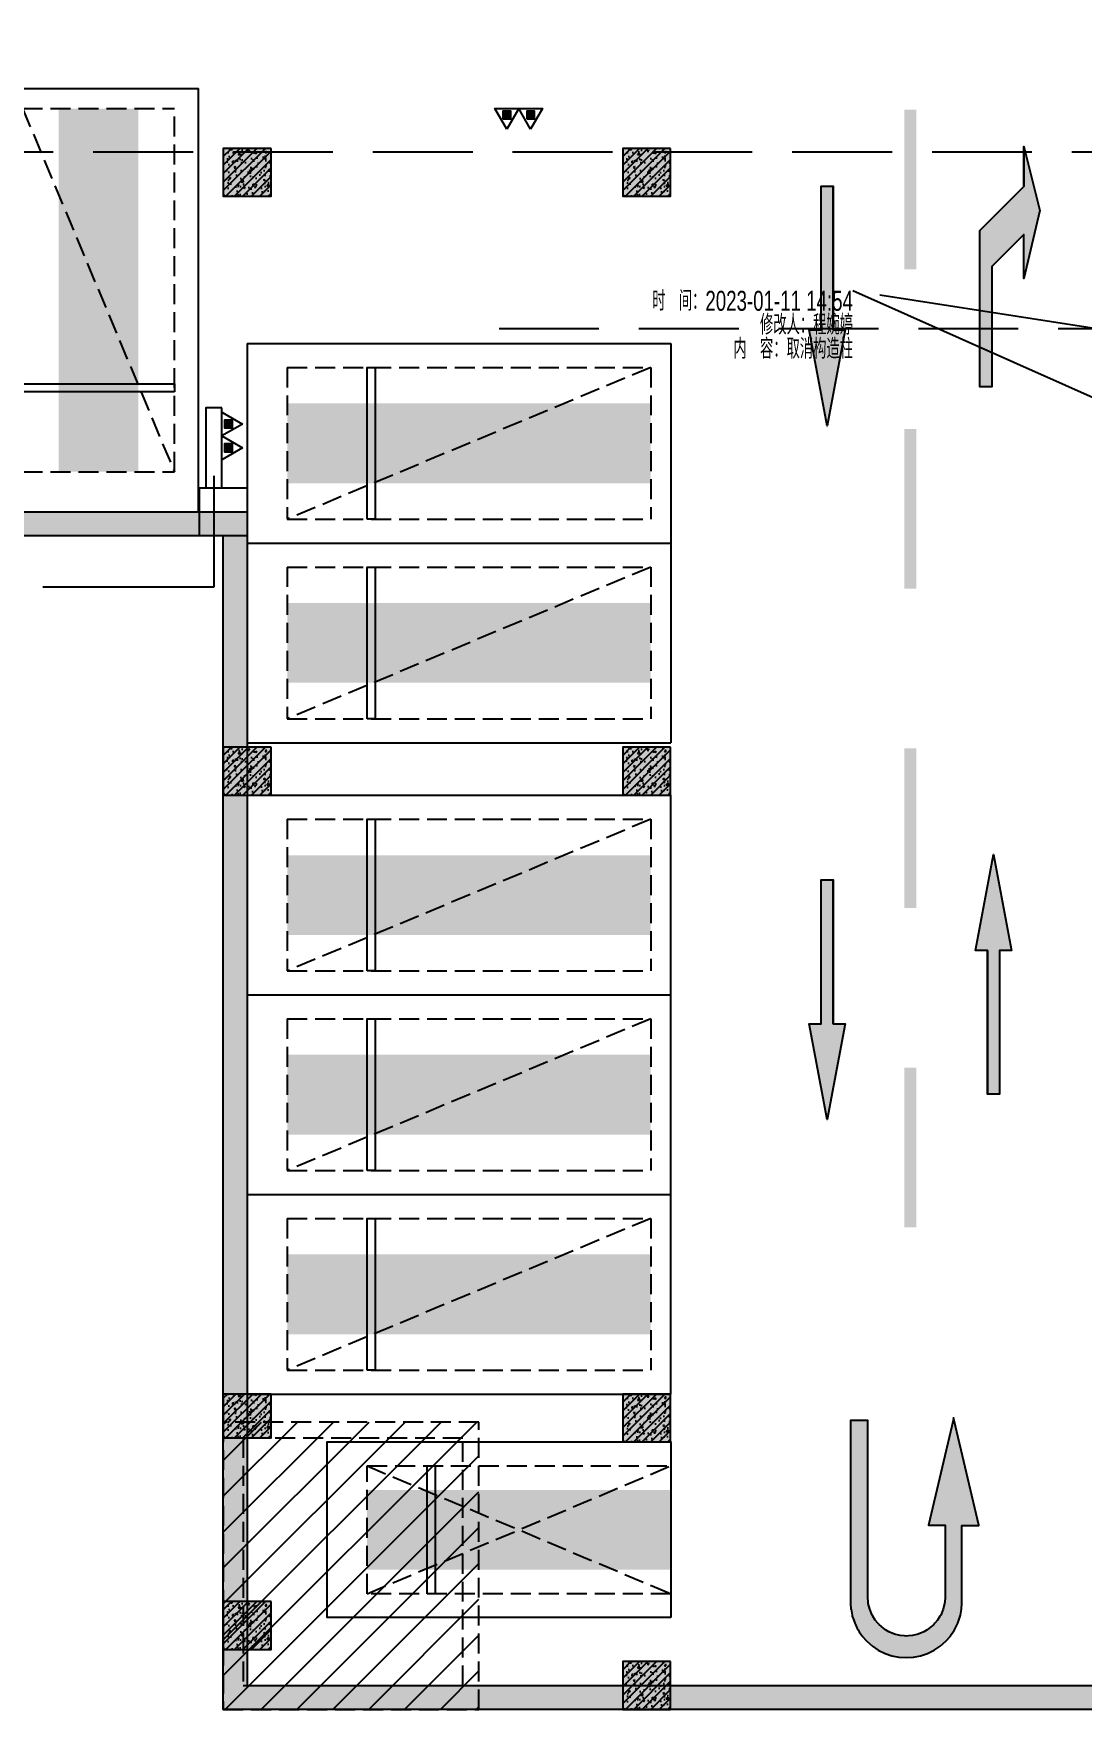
# Model space of a CAD drawing. Extents: x -1338203 to 1886333, y -783476 to 1038610.
# Drawn here: x 633641 to 646772, y 81646 to 102635 of the extents above; entities that cross this region are included whole.
import ezdxf

# ---------------------------------------------------------------- set-up
doc = ezdxf.new("R2010")
doc.units = 0
doc.header["$LTSCALE"] = 1000
doc.header["$MEASUREMENT"] = 0
for name, pattern in [('$2$DASH', [0.35, 0.25, -0.1]), ('A-001-平面B2$0$__DASH', [0.35, 0.25, -0.1]), ('A-001-平面参照B1$0$A-001-平面参照B1$0$DASH', [0.35, 0.25, -0.1]), ('DASH', [0.35, 0.25, -0.1])]:
    doc.linetypes.add(name, pattern=pattern)
for name, color, linetype in [('$0$DIM_SYMB', 3, 'Continuous'), ('A-001-平面参照B1$0$A-001-平面参照B1$0$0A-DETL-DAS', 9, 'A-001-平面参照B1$0$A-001-平面参照B1$0$DASH'), ('A-001-平面参照B1$0$A-001-平面参照B1$0$0A-DETL-HATH', 8, 'Continuous'), ('A-001-车位参照B1$0$A-001-车位参照B1$0$0A-P-PKNG-CAR(A)', 43, 'Continuous'), ('A-001-车位参照B1$0$A-001-车位参照B1$0$0A-P-PKNG-CAR(B)', 21, 'Continuous'), ('A-FIRE', 7, 'Continuous'), ('p-a-mini', 150, 'Continuous'), ('p-a-regular', 5, 'Continuous'), ('S001地下一墙柱$0$S001地下一墙柱$0$0S-CC-LINE', 52, 'Continuous'), ('S001地下一墙柱$0$S001地下一墙柱$0$0S-CW-HATCH', 251, 'Continuous'), ('S001地下一墙柱$0$S001地下一墙柱$0$0S-CW-HATCH-UP', 251, 'Continuous'), ('S001地下一墙柱$0$S001地下一墙柱$0$0S-CW-LINE', 72, 'Continuous'), ('中心线', 42, 'Continuous'), ('地面指向箭头', 7, 'Continuous'), ('负一层消火栓$0$0P-ACC-FH', 7, 'Continuous'), ('负一层消火栓$0$0P-DIM-FH', 3, 'Continuous'), ('负一层消火栓$0$0P-EQUIP-FH', 7, 'Continuous')]:
    doc.layers.add(name, color=color, linetype=linetype)
for name, color, linetype, plot in [('A-001-平面参照B1$0$A-001-平面参照B1$0$AAD-A-PROOF', 30, 'Continuous', False), ('A-14-平面B1$0$AAD-A-MODIFY_20230111', 201, 'Continuous', False), ('AAD-A-PROOF', 30, 'Continuous', False)]:
    doc.layers.add(name, color=color, linetype=linetype, plot=plot)
doc.styles.add('A-14-平面B1$0$AAD-TXT', font='aad-txt.shx', dxfattribs={"width": 0.7, "bigfont": 'aad-hztxt.shx'})

# ---------------------------------------------------------------- blocks, each defined once
blk = doc.blocks.new('A-001-平面参照B1')
at = {"layer": 'A-001-平面参照B1$0$A-001-平面参照B1$0$0A-DETL-HATH'}
h = blk.add_hatch(dxfattribs=at)
h.set_pattern_fill('ANSI31', color=256, scale=200)
h.set_pattern_definition([(45, (-766365.37, -306889.07), (-224.5064, 224.5064), [])])
h.paths.add_polyline_path([(-127149, -221644), (-130349, -221644), (-130349, -225243), (-127149, -225243)])
at = {"layer": 'A-001-平面参照B1$0$A-001-平面参照B1$0$0A-DETL-DAS'}
for points in [[(-127149, -221644), (-130349, -221644), (-130349, -225243), (-127149, -225243)], [(-127349, -221844), (-130099, -221844), (-130099, -224943), (-127349, -224943)]]:
    blk.add_lwpolyline(points, close=True, dxfattribs=at)
at = {"layer": 'A-001-平面参照B1$0$A-001-平面参照B1$0$AAD-A-PROOF', "ltscale": 0.002}
blk.add_lwpolyline([(-130649, -209943), (-130049, -209943), (-130049, -210543), (-130649, -210543)], close=True, dxfattribs=at)
blk = doc.blocks.new('S001地下一墙柱')
at = {"layer": 'S001地下一墙柱$0$S001地下一墙柱$0$0S-CW-HATCH', "ltscale": 0.002}
h = blk.add_hatch(color=256, dxfattribs=at)
h.dxf.hatch_style = 1
h.paths.add_polyline_path([(-118549, -225243), (-130349, -225243), (-130349, -210543), (-136949, -210543), (-136949, -188686), (-144059, -188686), (-144059, -177586), (-143759, -177586), (-143759, -188386), (-136649, -188386), (-136649, -210243), (-130049, -210243), (-130049, -224943), (-118549, -224943)])
at = {"layer": 'S001地下一墙柱$0$S001地下一墙柱$0$0S-CW-HATCH'}
h = blk.add_hatch(color=256, dxfattribs=at)
h.dxf.hatch_style = 1
h.paths.add_polyline_path([(-129749, -205693), (-130349, -205693), (-130349, -206293), (-129749, -206293)])
h = blk.add_hatch(color=256, dxfattribs=at)
h.dxf.hatch_style = 1
h.paths.add_polyline_path([(-124749, -205693), (-125349, -205693), (-125349, -206293), (-124749, -206293)])
h = blk.add_hatch(color=256, dxfattribs=at)
h.dxf.hatch_style = 1
h.paths.add_polyline_path([(-129749, -213193), (-130349, -213193), (-130349, -213793), (-129749, -213793)])
h = blk.add_hatch(color=256, dxfattribs=at)
h.dxf.hatch_style = 1
h.paths.add_polyline_path([(-124749, -213193), (-125349, -213193), (-125349, -213793), (-124749, -213793)])
h = blk.add_hatch(color=256, dxfattribs=at)
h.dxf.hatch_style = 1
h.paths.add_polyline_path([(-129749, -221293), (-130349, -221293), (-130349, -221843), (-129749, -221843)])
h = blk.add_hatch(color=256, dxfattribs=at)
h.dxf.hatch_style = 1
h.paths.add_polyline_path([(-124749, -221293), (-125349, -221293), (-125349, -221893), (-124749, -221893)])
h = blk.add_hatch(color=256, dxfattribs=at)
h.dxf.hatch_style = 1
h.paths.add_polyline_path([(-129749, -223893), (-130349, -223893), (-130349, -224493), (-129749, -224493)])
h = blk.add_hatch(color=256, dxfattribs=at)
h.dxf.hatch_style = 1
h.paths.add_polyline_path([(-124749, -224643), (-125349, -224643), (-125349, -225243), (-124749, -225243)])
at = {"layer": 'S001地下一墙柱$0$S001地下一墙柱$0$0S-CW-HATCH-UP', "ltscale": 0.002}
h = blk.add_hatch(dxfattribs=at)
h.set_pattern_fill('钢筋混凝土', color=256, scale=30)
h.set_pattern_definition([(45, (-766365.37, -306889.07), (-53.033009, 53.033009), []), (50, (-766365.37, -306889.07), (215.178055, -18.82564), [22.5, -247.5]), (355, (-766365.37, -306889.07), (-41.6254, 225.65764), [18, -198]), (100.4514, (-766347.44, -306890.64), (173.552815, 206.83186), [19.12206, -210.34263]), (46.1842, (-766365.37, -306829.07), (320.17231, -49.6557), [33.75, -371.25]), (96.6356, (-766338.7, -306833.2), (280.39881, 292.23536), [28.68309, -315.5139]), (351.1842, (-766365.37, -306829.07), (280.39858, 292.23558), [27, -297]), (21, (-766335.37, -306844.07), (179.072116, -120.785667), [22.5, -247.5]), (326, (-766335.37, -306844.07), (72.9946, 217.54501), [18, -198]), (71.4514, (-766320.44, -306854.14), (252.06679, 96.75915), [19.12206, -210.34263]), (37.5, (-766365.37, -306889.07), (3.647957, 99.868156), [0, -195.6, 0, -201, 0, -198.75]), (7.5, (-766365.37, -306889.07), (78.920861, 118.323514), [0, -114.6, 0, -191.1, 0, -75.75]), (327.5, (-766432.27, -306889.07), (160.146731, -6.766462), [0, -75, 0, -234, 0, -310.5]), (317.5, (-766462.27, -306889.07), (174.95585, 30.031495), [0, -97.5, 0, -155.4, 0, -220.5])])
h.paths.add_polyline_path([(-118549, -225243), (-130349, -225243), (-130349, -210543), (-136949, -210543), (-136949, -188686), (-144059, -188686), (-144059, -177586), (-143759, -177586), (-143759, -188386), (-136649, -188386), (-136649, -210243), (-130049, -210243), (-130049, -224943), (-118549, -224943)])
at = {"layer": 'S001地下一墙柱$0$S001地下一墙柱$0$0S-CW-HATCH-UP'}
h = blk.add_hatch(dxfattribs=at)
h.set_pattern_fill('钢筋混凝土', color=256, scale=30)
h.set_pattern_definition([(45, (-97538.034, -196741.76), (-53.03301, 53.03301), []), (50, (-97538.03, -196741.76), (215.1781, -18.8256), [22.5, -247.5]), (355, (-97538.03, -196741.76), (-41.6254, 225.6576), [18, -198]), (100.4514, (-97520.1, -196743.33), (173.5528, 206.8319), [19.122, -210.3426]), (46.1842, (-97538.03, -196681.76), (320.1723, -49.6557), [33.75, -371.25]), (96.6356, (-97511.35, -196685.9), (280.3988, 292.2354), [28.683, -315.514]), (351.1842, (-97538.03, -196681.76), (280.3986, 292.2356), [27, -297]), (21, (-97508.03, -196696.76), (179.0721, -120.7857), [22.5, -247.5]), (326, (-97508.03, -196696.76), (72.9946, 217.545), [18, -198]), (71.4514, (-97493.11, -196706.83), (252.0668, 96.7591), [19.122, -210.3426]), (37.5, (-97538.034, -196741.76), (3.64796, 99.86816), [0, -195.6, 0, -201, 0, -198.75]), (7.5, (-97538.03, -196741.76), (78.92086, 118.3235), [0, -114.6, 0, -191.1, 0, -75.75]), (327.5, (-97604.93, -196741.76), (160.14673, -6.76646), [0, -75, 0, -234, 0, -310.5]), (317.5, (-97634.93, -196741.76), (174.95585, 30.0315), [0, -97.5, 0, -155.4, 0, -220.5])])
h.paths.add_polyline_path([(-129749, -205693), (-130349, -205693), (-130349, -206293), (-129749, -206293)])
h = blk.add_hatch(dxfattribs=at)
h.set_pattern_fill('钢筋混凝土', color=256, scale=30)
h.set_pattern_definition([(45, (-92538.034, -196741.76), (-53.03301, 53.03301), []), (50, (-92538.03, -196741.76), (215.1781, -18.8256), [22.5, -247.5]), (355, (-92538.03, -196741.76), (-41.6254, 225.6576), [18, -198]), (100.4514, (-92520.1, -196743.33), (173.5528, 206.8319), [19.122, -210.3426]), (46.1842, (-92538.03, -196681.76), (320.1723, -49.6557), [33.75, -371.25]), (96.6356, (-92511.35, -196685.9), (280.3988, 292.2354), [28.683, -315.514]), (351.1842, (-92538.03, -196681.76), (280.3986, 292.2356), [27, -297]), (21, (-92508.03, -196696.76), (179.0721, -120.7857), [22.5, -247.5]), (326, (-92508.03, -196696.76), (72.9946, 217.545), [18, -198]), (71.4514, (-92493.11, -196706.83), (252.0668, 96.7591), [19.122, -210.3426]), (37.5, (-92538.034, -196741.76), (3.64796, 99.86816), [0, -195.6, 0, -201, 0, -198.75]), (7.5, (-92538.03, -196741.76), (78.92086, 118.3235), [0, -114.6, 0, -191.1, 0, -75.75]), (327.5, (-92604.93, -196741.76), (160.14673, -6.76646), [0, -75, 0, -234, 0, -310.5]), (317.5, (-92634.93, -196741.76), (174.95585, 30.0315), [0, -97.5, 0, -155.4, 0, -220.5])])
h.paths.add_polyline_path([(-124749, -205693), (-125349, -205693), (-125349, -206293), (-124749, -206293)])
h = blk.add_hatch(dxfattribs=at)
h.set_pattern_fill('钢筋混凝土', color=256, scale=30)
h.set_pattern_definition([(45, (-97538.034, -204241.76), (-53.03301, 53.03301), []), (50, (-97538.03, -204241.76), (215.1781, -18.8256), [22.5, -247.5]), (355, (-97538.03, -204241.76), (-41.6254, 225.6576), [18, -198]), (100.4514, (-97520.1, -204243.33), (173.5528, 206.8319), [19.122, -210.3426]), (46.1842, (-97538.03, -204181.76), (320.1723, -49.6557), [33.75, -371.25]), (96.6356, (-97511.35, -204185.9), (280.3988, 292.2354), [28.683, -315.514]), (351.1842, (-97538.03, -204181.76), (280.3986, 292.2356), [27, -297]), (21, (-97508.03, -204196.76), (179.0721, -120.7857), [22.5, -247.5]), (326, (-97508.03, -204196.76), (72.9946, 217.545), [18, -198]), (71.4514, (-97493.11, -204206.83), (252.0668, 96.7591), [19.122, -210.3426]), (37.5, (-97538.034, -204241.76), (3.64796, 99.86816), [0, -195.6, 0, -201, 0, -198.75]), (7.5, (-97538.03, -204241.76), (78.92086, 118.3235), [0, -114.6, 0, -191.1, 0, -75.75]), (327.5, (-97604.93, -204241.76), (160.14673, -6.76646), [0, -75, 0, -234, 0, -310.5]), (317.5, (-97634.93, -204241.76), (174.95585, 30.0315), [0, -97.5, 0, -155.4, 0, -220.5])])
h.paths.add_polyline_path([(-129749, -213193), (-130349, -213193), (-130349, -213793), (-129749, -213793)])
h = blk.add_hatch(dxfattribs=at)
h.set_pattern_fill('钢筋混凝土', color=256, scale=30)
h.set_pattern_definition([(45, (-92538.034, -204241.76), (-53.03301, 53.03301), []), (50, (-92538.03, -204241.76), (215.1781, -18.8256), [22.5, -247.5]), (355, (-92538.03, -204241.76), (-41.6254, 225.6576), [18, -198]), (100.4514, (-92520.1, -204243.33), (173.5528, 206.8319), [19.122, -210.3426]), (46.1842, (-92538.03, -204181.76), (320.1723, -49.6557), [33.75, -371.25]), (96.6356, (-92511.35, -204185.9), (280.3988, 292.2354), [28.683, -315.514]), (351.1842, (-92538.03, -204181.76), (280.3986, 292.2356), [27, -297]), (21, (-92508.03, -204196.76), (179.0721, -120.7857), [22.5, -247.5]), (326, (-92508.03, -204196.76), (72.9946, 217.545), [18, -198]), (71.4514, (-92493.11, -204206.83), (252.0668, 96.7591), [19.122, -210.3426]), (37.5, (-92538.034, -204241.76), (3.64796, 99.86816), [0, -195.6, 0, -201, 0, -198.75]), (7.5, (-92538.03, -204241.76), (78.92086, 118.3235), [0, -114.6, 0, -191.1, 0, -75.75]), (327.5, (-92604.93, -204241.76), (160.14673, -6.76646), [0, -75, 0, -234, 0, -310.5]), (317.5, (-92634.93, -204241.76), (174.95585, 30.0315), [0, -97.5, 0, -155.4, 0, -220.5])])
h.paths.add_polyline_path([(-124749, -213193), (-125349, -213193), (-125349, -213793), (-124749, -213793)])
h = blk.add_hatch(dxfattribs=at)
h.set_pattern_fill('钢筋混凝土', color=256, scale=30)
h.set_pattern_definition([(45, (-97538.034, -212291.76), (-53.03301, 53.03301), []), (50, (-97538.03, -212291.76), (215.1781, -18.8256), [22.5, -247.5]), (355, (-97538.03, -212291.76), (-41.6254, 225.6576), [18, -198]), (100.4514, (-97520.1, -212293.33), (173.5528, 206.8319), [19.122, -210.3426]), (46.1842, (-97538.03, -212231.76), (320.1723, -49.6557), [33.75, -371.25]), (96.6356, (-97511.35, -212235.9), (280.3988, 292.2354), [28.683, -315.514]), (351.1842, (-97538.03, -212231.76), (280.3986, 292.2356), [27, -297]), (21, (-97508.03, -212246.76), (179.0721, -120.7857), [22.5, -247.5]), (326, (-97508.03, -212246.76), (72.9946, 217.545), [18, -198]), (71.4514, (-97493.11, -212256.83), (252.0668, 96.7591), [19.122, -210.3426]), (37.5, (-97538.034, -212291.76), (3.64796, 99.86816), [0, -195.6, 0, -201, 0, -198.75]), (7.5, (-97538.03, -212291.76), (78.92086, 118.3235), [0, -114.6, 0, -191.1, 0, -75.75]), (327.5, (-97604.93, -212291.76), (160.14673, -6.76646), [0, -75, 0, -234, 0, -310.5]), (317.5, (-97634.93, -212291.76), (174.95585, 30.0315), [0, -97.5, 0, -155.4, 0, -220.5])])
h.paths.add_polyline_path([(-129749, -221293), (-130349, -221293), (-130349, -221843), (-129749, -221843)])
h = blk.add_hatch(dxfattribs=at)
h.set_pattern_fill('钢筋混凝土', color=256, scale=30)
h.set_pattern_definition([(45, (-92538.034, -212341.76), (-53.03301, 53.03301), []), (50, (-92538.03, -212341.76), (215.1781, -18.8256), [22.5, -247.5]), (355, (-92538.03, -212341.76), (-41.6254, 225.6576), [18, -198]), (100.4514, (-92520.1, -212343.33), (173.5528, 206.8319), [19.122, -210.3426]), (46.1842, (-92538.03, -212281.76), (320.1723, -49.6557), [33.75, -371.25]), (96.6356, (-92511.35, -212285.9), (280.3988, 292.2354), [28.683, -315.514]), (351.1842, (-92538.03, -212281.76), (280.3986, 292.2356), [27, -297]), (21, (-92508.03, -212296.76), (179.0721, -120.7857), [22.5, -247.5]), (326, (-92508.03, -212296.76), (72.9946, 217.545), [18, -198]), (71.4514, (-92493.11, -212306.83), (252.0668, 96.7591), [19.122, -210.3426]), (37.5, (-92538.034, -212341.76), (3.64796, 99.86816), [0, -195.6, 0, -201, 0, -198.75]), (7.5, (-92538.03, -212341.76), (78.92086, 118.3235), [0, -114.6, 0, -191.1, 0, -75.75]), (327.5, (-92604.93, -212341.76), (160.14673, -6.76646), [0, -75, 0, -234, 0, -310.5]), (317.5, (-92634.93, -212341.76), (174.95585, 30.0315), [0, -97.5, 0, -155.4, 0, -220.5])])
h.paths.add_polyline_path([(-124749, -221293), (-125349, -221293), (-125349, -221893), (-124749, -221893)])
h = blk.add_hatch(dxfattribs=at)
h.set_pattern_fill('钢筋混凝土', color=256, scale=30)
h.set_pattern_definition([(45, (-97538.034, -214941.52), (-53.03301, 53.03301), []), (50, (-97538.03, -214941.52), (215.1781, -18.8256), [22.5, -247.5]), (355, (-97538.03, -214941.52), (-41.6254, 225.6576), [18, -198]), (100.4514, (-97520.1, -214943.09), (173.5528, 206.8319), [19.122, -210.3426]), (46.1842, (-97538.03, -214881.52), (320.1723, -49.6557), [33.75, -371.25]), (96.6356, (-97511.35, -214885.65), (280.3988, 292.2354), [28.683, -315.514]), (351.1842, (-97538.03, -214881.52), (280.3986, 292.2356), [27, -297]), (21, (-97508.03, -214896.52), (179.0721, -120.7857), [22.5, -247.5]), (326, (-97508.03, -214896.52), (72.9946, 217.545), [18, -198]), (71.4514, (-97493.11, -214906.58), (252.0668, 96.7591), [19.122, -210.3426]), (37.5, (-97538.034, -214941.52), (3.64796, 99.86816), [0, -195.6, 0, -201, 0, -198.75]), (7.5, (-97538.03, -214941.52), (78.92086, 118.3235), [0, -114.6, 0, -191.1, 0, -75.75]), (327.5, (-97604.93, -214941.52), (160.14673, -6.76646), [0, -75, 0, -234, 0, -310.5]), (317.5, (-97634.93, -214941.52), (174.95585, 30.0315), [0, -97.5, 0, -155.4, 0, -220.5])])
h.paths.add_polyline_path([(-129749, -223893), (-130349, -223893), (-130349, -224493), (-129749, -224493)])
h = blk.add_hatch(dxfattribs=at)
h.set_pattern_fill('钢筋混凝土', color=256, scale=30)
h.set_pattern_definition([(45, (-92538.034, -215691.76), (-53.03301, 53.03301), []), (50, (-92538.03, -215691.76), (215.1781, -18.8256), [22.5, -247.5]), (355, (-92538.03, -215691.76), (-41.6254, 225.6576), [18, -198]), (100.4514, (-92520.1, -215693.33), (173.5528, 206.8319), [19.122, -210.3426]), (46.1842, (-92538.03, -215631.76), (320.1723, -49.6557), [33.75, -371.25]), (96.6356, (-92511.35, -215635.9), (280.3988, 292.2354), [28.683, -315.514]), (351.1842, (-92538.03, -215631.76), (280.3986, 292.2356), [27, -297]), (21, (-92508.03, -215646.76), (179.0721, -120.7857), [22.5, -247.5]), (326, (-92508.03, -215646.76), (72.9946, 217.545), [18, -198]), (71.4514, (-92493.11, -215656.83), (252.0668, 96.7591), [19.122, -210.3426]), (37.5, (-92538.034, -215691.76), (3.64796, 99.86816), [0, -195.6, 0, -201, 0, -198.75]), (7.5, (-92538.03, -215691.76), (78.92086, 118.3235), [0, -114.6, 0, -191.1, 0, -75.75]), (327.5, (-92604.93, -215691.76), (160.14673, -6.76646), [0, -75, 0, -234, 0, -310.5]), (317.5, (-92634.93, -215691.76), (174.95585, 30.0315), [0, -97.5, 0, -155.4, 0, -220.5])])
h.paths.add_polyline_path([(-124749, -224643), (-125349, -224643), (-125349, -225243), (-124749, -225243)])
at = {"layer": 'S001地下一墙柱$0$S001地下一墙柱$0$0S-CC-LINE'}
for points in [[(-129749, -205693), (-130349, -205693), (-130349, -206293), (-129749, -206293)], [(-124749, -205693), (-125349, -205693), (-125349, -206293), (-124749, -206293)], [(-129749, -213193), (-130349, -213193), (-130349, -213793), (-129749, -213793)], [(-124749, -213193), (-125349, -213193), (-125349, -213793), (-124749, -213793)], [(-129749, -221293), (-130349, -221293), (-130349, -221843), (-129749, -221843)], [(-124749, -221293), (-125349, -221293), (-125349, -221893), (-124749, -221893)], [(-129749, -223893), (-130349, -223893), (-130349, -224493), (-129749, -224493)], [(-124749, -224643), (-125349, -224643), (-125349, -225243), (-124749, -225243)]]:
    blk.add_lwpolyline(points, close=True, dxfattribs=at)
at = {"layer": 'S001地下一墙柱$0$S001地下一墙柱$0$0S-CW-LINE', "ltscale": 0.002}
blk.add_lwpolyline([(-118549, -225243), (-130349, -225243), (-130349, -210543), (-136949, -210543), (-136949, -188686), (-144059, -188686), (-144059, -177586), (-143759, -177586), (-143759, -188386), (-136649, -188386), (-136649, -210243), (-130049, -210243), (-130049, -224943), (-118549, -224943)], close=True, dxfattribs=at)
blk = doc.blocks.new('负一层消火栓$0$$TwtSys$00000546')
h = blk.add_hatch()
h.set_pattern_fill('ANSI31', color=256, scale=200, style=0)
h.set_pattern_definition([(45, (-38543.802, -6670.83), (-17.67767, 17.67767), [])])
h.paths.add_polyline_path([(-65, 174), (65, 174), (65, 44), (-65, 44)])
for points in [[(0, 344), (-198, 0), (198, 0)], [(-65, 174), (65, 174), (65, 44), (-65, 44)]]:
    blk.add_lwpolyline(points, close=True)
blk = doc.blocks.new('负一层消火栓')
at = {"layer": '负一层消火栓$0$0P-ACC-FH'}
blk.add_lwpolyline([(-130366, -208944), (-130566, -208944), (-130566, -209944), (-130366, -209944)], close=True, dxfattribs=at)
at = {"layer": '负一层消火栓$0$0P-DIM-FH'}
for p, q in [((-130466, -209794), (-130466, -211189)), ((-130466, -211189), (-132608, -211189))]:
    blk.add_line(p, q, dxfattribs=at)
at = {"layer": '负一层消火栓$0$0P-EQUIP-FH', "xscale": -0.75, "yscale": 0.75, "zscale": 0.75}
for p, rotation in [((-126800, -205194), 180), ((-126502, -205194), 180), ((-130366, -209145, 800), 270), ((-130366, -209443, 800), 270)]:
    blk.add_blockref('负一层消火栓$0$$TwtSys$00000546', p, dxfattribs=dict(at, rotation=rotation))
blk = doc.blocks.new('剖面位置')
at = {"layer": '$0$DIM_SYMB', "linetype": '$2$DASH', "ltscale": 5}
for points in [[(-151227, -205737), (127993, -205737)], [(-151227, -205737), (127993, -205737)], [(-126897, -207948), (-104105, -207948)], [(-126897, -207948), (-104105, -207948)]]:
    blk.add_lwpolyline(points, dxfattribs=at)
blk = doc.blocks.new('左转或右转')
at = {"layer": '地面指向箭头'}
blk.add_hatch(color=251, dxfattribs=at).paths.add_polyline_path([(3221046, 2451667), (3221247, 2450864), (3221247, 2451366), (3221799, 2451918), (3221799, 2453874), (3221648, 2453874), (3221648, 2452369), (3221247, 2451968), (3221247, 2452519)])
at = {"layer": '地面指向箭头', "color": 251}
blk.add_lwpolyline([(3221247, 2450864), (3221046, 2451667), (3221247, 2452519), (3221247, 2451968), (3221648, 2452369), (3221648, 2453874), (3221799, 2453874), (3221799, 2451918), (3221247, 2451366), (3221247, 2450864), (3221247, 2451366)], dxfattribs=at)
blk = doc.blocks.new('JTDT')
at = {"layer": 'A-FIRE'}
h = blk.add_hatch(color=251, dxfattribs=at)
h.dxf.hatch_style = 1
h.paths.add_polyline_path([(189165, 82916), (189162, 82988), (189159, 82988), (189147, 83060), (189144, 83075), (189126, 83123), (189114, 83162), (189105, 83180), (189081, 83230), (189072, 83245), (189057, 83269), (189036, 83299), (189024, 83317), (189021, 83320), (189021, 83323), (188961, 83389), (188893, 83449), (188818, 83500), (188734, 83542), (188650, 83571), (188561, 83586), (188468, 83592), (188378, 83586), (188288, 83571), (188202, 83542), (188118, 83500), (188043, 83449), (187974, 83389), (187915, 83323), (187915, 83320), (187912, 83317), (187900, 83299), (187882, 83269), (187864, 83245), (187858, 83230), (187831, 83180), (187822, 83162), (187810, 83123), (187795, 83075), (187789, 83060), (187777, 82988), (187771, 82916), (187771, 82895), (187771, 82839), (187771, 81938), (187559, 81938), (187559, 81935), (187867, 80625), (187876, 80592), (187882, 80625), (188190, 81935), (187983, 81935), (187983, 81938), (187983, 82839), (187986, 82895), (187989, 82916), (188007, 82988), (188037, 83060), (188046, 83075), (188076, 83123), (188109, 83162), (188124, 83180), (188184, 83230), (188205, 83245), (188247, 83269), (188318, 83299), (188390, 83317), (188441, 83320), (188468, 83323), (188492, 83320), (188543, 83317), (188615, 83299), (188686, 83269), (188728, 83245), (188749, 83230), (188809, 83180), (188824, 83162), (188857, 83123), (188887, 83075), (188896, 83060), (188926, 82988), (188944, 82916), (188947, 82895), (188949, 82839), (188949, 80625), (189168, 80625), (189168, 82839), (189168, 82895)])
at = {"layer": '地面指向箭头', "color": 251, "linetype": 'Continuous'}
blk.add_lwpolyline([(189165, 82916), (189162, 82988), (189159, 82988), (189147, 83060), (189144, 83075), (189126, 83123), (189114, 83162), (189105, 83180), (189081, 83230), (189072, 83245), (189057, 83269), (189036, 83299), (189024, 83317), (189021, 83320), (189021, 83323), (188961, 83389), (188893, 83449), (188818, 83500), (188734, 83542), (188650, 83571), (188561, 83586), (188468, 83592), (188378, 83586), (188288, 83571), (188202, 83542), (188118, 83500), (188043, 83449), (187974, 83389), (187915, 83323), (187915, 83320), (187912, 83317), (187900, 83299), (187882, 83269), (187864, 83245), (187858, 83230), (187831, 83180), (187822, 83162), (187810, 83123), (187795, 83075), (187789, 83060), (187777, 82988), (187771, 82916), (187771, 82895), (187771, 82839), (187771, 81938), (187559, 81938), (187559, 81935), (187867, 80625), (187876, 80592), (187882, 80625), (188190, 81935), (187983, 81935), (187983, 81938), (187983, 82839), (187986, 82895), (187989, 82916), (188007, 82988), (188037, 83060), (188046, 83075), (188076, 83123), (188109, 83162), (188124, 83180), (188184, 83230), (188205, 83245), (188247, 83269), (188318, 83299), (188390, 83317), (188441, 83320), (188468, 83323), (188492, 83320), (188543, 83317), (188615, 83299), (188686, 83269), (188728, 83245), (188749, 83230), (188809, 83180), (188824, 83162), (188857, 83123), (188887, 83075), (188896, 83060), (188926, 82988), (188944, 82916), (188947, 82895), (188949, 82839), (188949, 80625), (189168, 80625), (189168, 82839), (189168, 82895), (189165, 82916)], dxfattribs=at)
blk = doc.blocks.new('直行')
at = {"layer": '地面指向箭头'}
blk.add_hatch(color=251, dxfattribs=at).paths.add_polyline_path([(-29241, 4059962), (-29466, 4058762), (-29316, 4058762), (-29316, 4056961), (-29166, 4056961), (-29166, 4058762), (-29016, 4058762)])
at = {"layer": '地面指向箭头', "color": 251}
blk.add_lwpolyline([(-29316, 4058762), (-29316, 4056961), (-29316, 4058762), (-29316, 4058762), (-29466, 4058762), (-29241, 4059962), (-29016, 4058762), (-29166, 4058762), (-29166, 4056961), (-29316, 4056961), (-29316, 4056961)], dxfattribs=at)
blk = doc.blocks.new('A$C9cb663f1')
at = {"layer": '中心线', "color": 251, "const_width": 150}
for points in [[(231970, -260079), (231970, -262079)], [(231970, -264079), (231970, -266079)], [(231970, -268079), (231970, -270079)], [(231970, -272079), (231970, -274079)]]:
    blk.add_lwpolyline(points, dxfattribs=at)
at = {"layer": '地面指向箭头', "color": 251, "linetype": 'Continuous', "rotation": 180}
blk.add_blockref('左转或右转', (3454639, 2190324), dxfattribs=at)
at = {"layer": '地面指向箭头', "color": 251, "rotation": 180}
for name, p in [('直行', (201688, 3795924)), ('直行', (201688, 3787235)), ('JTDT', (420388, -195873))]:
    blk.add_blockref(name, p, dxfattribs=at)
at = {"layer": '地面指向箭头', "color": 251}
blk.add_blockref('直行', (262252, -4329371), dxfattribs=at)
blk = doc.blocks.new('A-001-车位参照B1$0$A-001-车位参照B1$0$A-001-车位参照B1$0$A$C43AE5A3B')
at = {"color": 241}
blk.add_lwpolyline([(2500, 0), (2500, 4300), (300, 4300), (300, 0)], close=True, dxfattribs=at)
at = {"color": 241, "linetype": 'DASH'}
for points in [[(2200, 0), (2200, 3800), (600, 3800), (600, 0), (2200, 0)], [(600, 3800), (2200, 0)], [(2200, 3800), (600, 0)]]:
    blk.add_lwpolyline(points, dxfattribs=at)
at = {"color": 241}
blk.add_lwpolyline([(2200, 3050), (600, 3050), (600, 2950), (2200, 2950), (2200, 3050)], dxfattribs=at)
at = {"layer": 'p-a-mini', "ltscale": 0.002, "const_width": 1000}
blk.add_lwpolyline([(1400, 0), (1400, 3800)], dxfattribs=at)
blk = doc.blocks.new('A-001-车位参照B1$0$A-001-车位参照B1$0$A-001-车位参照B1$0$A$C55E63F02')
for p, q in [((0, -5300), (0, 0)), ((0, 0), (2500, 0)), ((2500, -5300), (2500, 0)), ((0, -5300), (2500, -5300))]:
    blk.add_line(p, q)
at = {"linetype": 'A-001-平面B2$0$__DASH'}
for p, q in [((300, -250), (2200, -250)), ((300, -4800), (300, -250)), ((2200, -4800), (2200, -250)), ((300, -4800), (2200, -4800))]:
    blk.add_line(p, q, dxfattribs=at)
blk.add_lwpolyline([(300, -250), (2200, -4800)], dxfattribs=at)
blk.add_lwpolyline([(2200, -3800), (300, -3800), (300, -3700), (2200, -3700)], close=True)
at = {"layer": 'p-a-regular', "ltscale": 0.002, "const_width": 1000}
blk.add_lwpolyline([(1250, -250), (1250, -4800)], dxfattribs=at)
blk = doc.blocks.new('A-14-平面B1')
at = {"layer": 'A-14-平面B1$0$AAD-A-MODIFY_20230111', "color": 4}
for p, q in [((-1884, 4294), (-20218, 12477)), ((33827, 4030), (-19882, 12423))]:
    blk.add_line(p, q, dxfattribs=at)
at = {"layer": 'A-14-平面B1$0$AAD-A-MODIFY_20230111', "color": 4, "char_height": 250, "width": 3000, "attachment_point": 3, "line_spacing_factor": 0.72, "style": 'A-14-平面B1$0$AAD-TXT'}
for s, insert in [('时\u3000间：2023-01-11 14:54', (-20218, 12477)), ('修改人：程婉婷', (-20218, 12177)), ('内\u3000容：取消构造柱', (-20218, 11877))]:
    blk.add_mtext(s, dxfattribs=dict(at, insert=insert))

msp = doc.modelspace()

# ---------------------------------------------------------------- block references
at = {"ltscale": 0.002}
for name, p in [('S001地下一墙柱', (766365.4, 306889.1)), ('负一层消火栓', (766365.4, 306889.1)), ('A$C9cb663f1', (412646.2, 361761.3)), ('A-14-平面B1', (664116.6, 86935.6))]:
    msp.add_blockref(name, p, dxfattribs=at)
msp.add_blockref('A-001-平面参照B1', (766365.4, 306889.1))
at = {"layer": 'A-001-车位参照B1$0$A-001-车位参照B1$0$0A-P-PKNG-CAR(A)', "ltscale": 0.002}
msp.add_blockref('A-001-车位参照B1$0$A-001-车位参照B1$0$A-001-车位参照B1$0$A$C55E63F02', (633203.9, 101945.6), dxfattribs=at)
at = {"layer": 'A-001-车位参照B1$0$A-001-车位参照B1$0$0A-P-PKNG-CAR(A)', "ltscale": 0.002, "rotation": 270}
for p in [(641616.7, 98753.2), (641616.7, 96253.5), (641616.6, 93094.7), (641616.6, 90595), (641616.6, 88095.3)]:
    msp.add_blockref('A-001-车位参照B1$0$A-001-车位参照B1$0$A-001-车位参照B1$0$A$C55E63F02', p, dxfattribs=at)
at = {"layer": 'A-001-车位参照B1$0$A-001-车位参照B1$0$0A-P-PKNG-CAR(B)', "xscale": -1, "rotation": 90}
msp.add_blockref('A-001-车位参照B1$0$A-001-车位参照B1$0$A-001-车位参照B1$0$A$C43AE5A3B', (641616.7, 85295.8), dxfattribs=at)
at = {"layer": 'AAD-A-PROOF'}
msp.add_blockref('剖面位置', (766365.4, 306889.1), dxfattribs=at)

doc.saveas('drawing.dxf')
